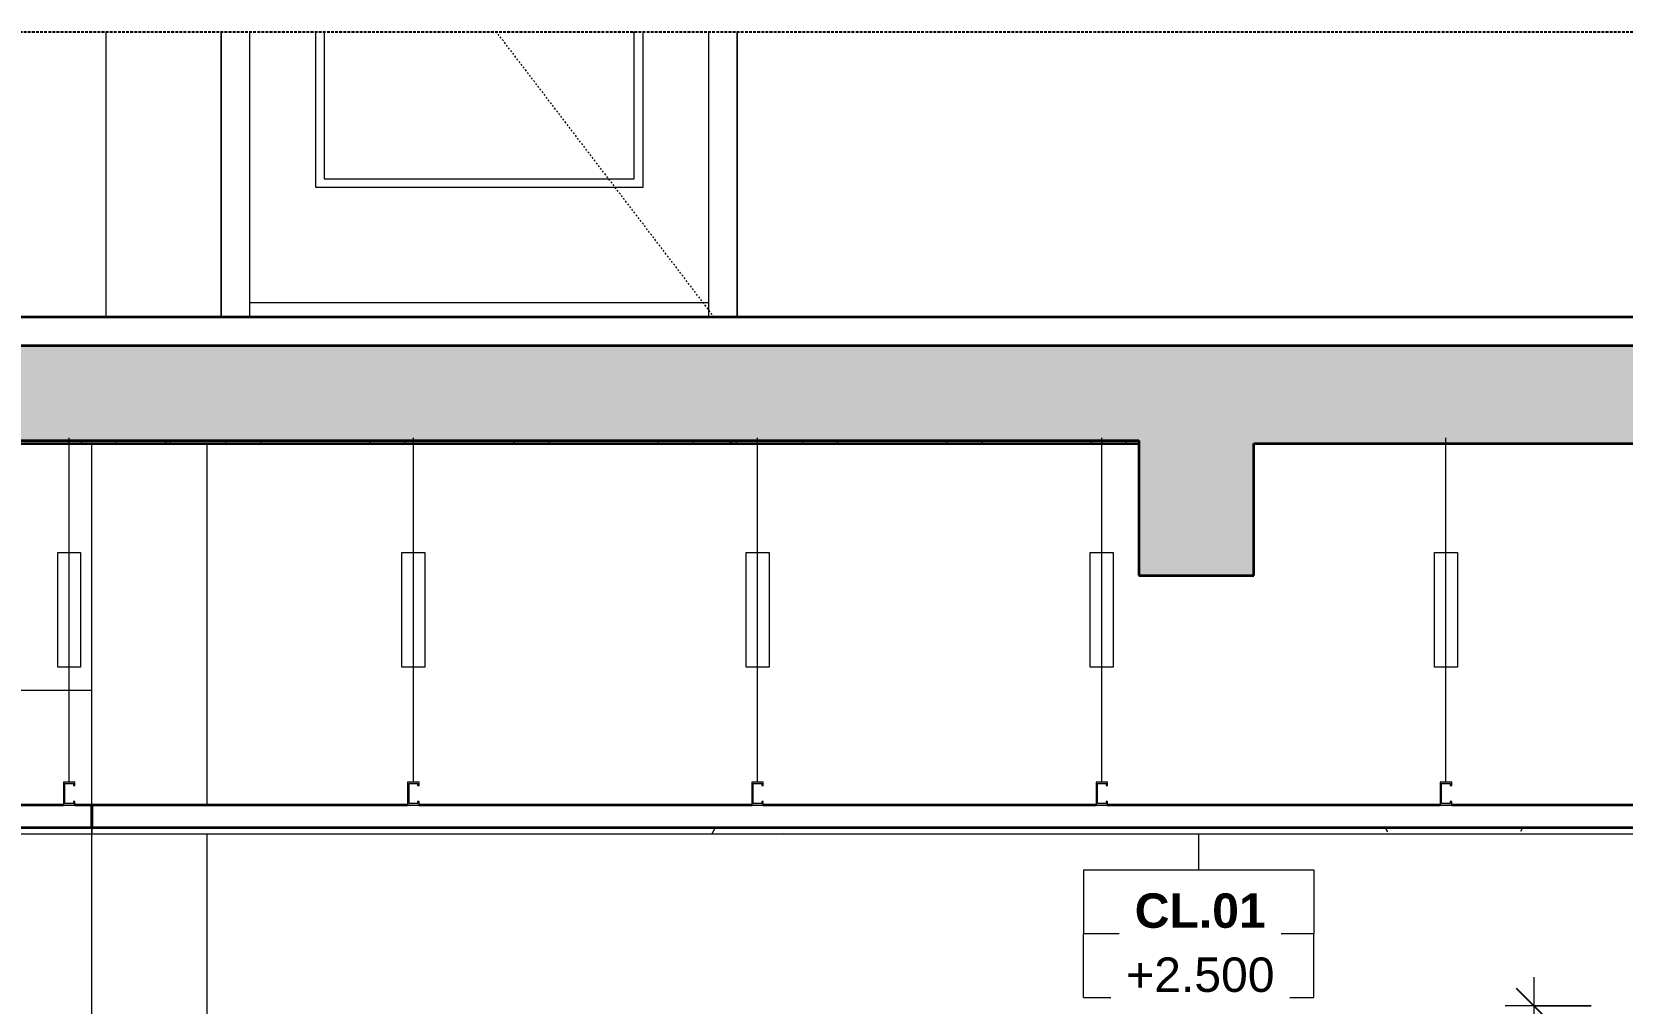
# Model space of a CAD drawing. Header units: millimetres. Extents: x 66631 to 260610, y 416 to 78637.
# Drawn here: x 137668 to 140441, y 4405 to 6097 of the extents above; entities that cross this region are included whole.
import ezdxf

# ---------------------------------------------------------------- set-up
doc = ezdxf.new("R2010")
doc.units = ezdxf.units.MM
for name, pattern in [('Centre', [31.75, 6.35, -4.7625, 15.875, -4.7625]), ('Dash', [6, 3, -3]), ('Hidden', [7.14375, 4.7625, -2.38125]), ('IMPORT-CENTER _2_', [40.64, 25.4, -5.08, 5.08, -5.08])]:
    doc.linetypes.add(name, pattern=pattern)
for name, color, linetype, lineweight in [('0-5', 130, 'Continuous', 5), ('A-ANNO-DIMS', 211, 'Continuous', 9), ('A-ANNO-DIMS-50', 211, 'Continuous', 9), ('A-CLNG-1', 250, 'Continuous', 35), ('A-CLNG-FNSH-1', 7, 'Continuous', 18), ('A-CLNG-IDEN', 151, 'Continuous', 9), ('A-CLNG-PATT-1', 7, 'Continuous', 18), ('A-DETL-GENF', 92, 'Continuous', 18), ('A-DETL-GENF-4', 92, 'Hidden', 25), ('A-DETL-GENF-5', 9, 'Continuous', 18), ('A-DETL-GENF-HDLN-1', 7, 'Dash', 18), ('A-DETL-MEDM', 33, 'Continuous', 35), ('A-DOOR', 31, 'Continuous', 18), ('A-DOOR-3', 7, 'Continuous', 18), ('A-FLOR-FNSH-1', 250, 'Continuous', 35), ('A-FLOR-LEVL-2', 51, 'Centre', 9), ('A-FLOR-PATT-1', 253, 'Continuous', 18), ('A-WALL-3', 7, 'Continuous', 18), ('G-IMPT', 8, 'Continuous', 18), ('G-IMPT-4', 8, 'IMPORT-CENTER _2_', 18), ('M-EQPM', 50, 'Continuous', 18), ('M-EQPM-3', 50, 'Continuous', 25), ('S-BEAM-2', 7, 'Continuous', 18), ('S-COLS-9', 7, 'Continuous', 18)]:
    doc.layers.add(name, color=color, linetype=linetype, lineweight=lineweight)
doc.styles.add('Arial_1', font='arial.ttf', dxfattribs={"height": 60})
doc.styles.add('Arial_B_3', font='arialbd.ttf', dxfattribs={"height": 60})
doc.styles.add('UTM Avo', font='', dxfattribs={"width": 0.9, "height": 125})
doc.styles.get('UTM Avo').set_extended_font_data('UTM Avo')
doc.dimstyles.new('1_Dim_chi_tiet_2_5', dxfattribs={"dimscale": 304.8, "dimtxt": 124.912619, "dimasz": 0.19685, "dimexe": 0.164042, "dimexo": 0.0625, "dimgap": 0.016404, "dimtad": 1, "dimdec": 0, "dimrnd": 5, "dimzin": 0, "dimdsep": 46, "dimtxsty": 'UTM Avo', "dimblk1": 'OBLIQUE', "dimblk2": 'OBLIQUE', "dimsah": 1, "dimcen": 0.09, "dimdle": 0.164042, "dimazin": 0, "dimtfac": 1, "dimtdec": 4, "dimtix": 1, "dimtmove": 0, "dimatfit": 3, "dimfxl": 0.328084, "dimfxlon": 1, "dimtvp": 1, "dimtolj": 1, "dimtzin": 0, "dimarcsym": 2})
pattern_1 = [(50, (73567.88, 15875), (364.368, -31.878), [38.1, -419.1]), (355, (73567.88, 15875), (-70.486, 382.113), [30.48, -335.28]), (100.451, (73598.24, 15872.34), (293.885, 350.233), [32.38, -356.18]), (46.184, (73567.88, 15976.6), (542.158, -84.086), [57.15, -628.65]), (96.636, (73613.05, 15969.6), (474.805, 494.855), [48.57, -534.27]), (351.184, (73567.9, 15976.6), (474.81, 494.85), [45.72, -502.92]), (21, (73618.68, 15951.2), (303.2285, -204.5305), [38.1, -419.1]), (326, (73618.68, 15951.2), (123.604, 368.376), [30.48, -335.28]), (71.451, (73643.95, 15934.16), (426.834, 163.843), [32.38, -356.18]), (37.5, (73567.88, 15875), (6.1766, 169.1102), [3.353, -327.863, 3.353, -337.007, -336.55]), (37.5, (73567.88, 15875), (6.1766, 169.1102), [-671.576, 3.353, -333.197]), (7.5, (73567.88, 15875), (133.639, 200.3615), [3.353, -190.703, 3.353, -320.243, -128.27]), (7.5, (73567.88, 15875), (133.639, 200.3615), [-517.652, 3.353, -124.917]), (327.5, (73454.59, 15875), (271.1818, -11.4584), [3.353, -123.647, 3.353, -392.887, -525.78]), (327.5, (73454.59, 15875), (271.1818, -11.4584), [-523.24, 3.353, -522.427]), (317.5, (73403.8, 15875), (296.2585, 50.853), [3.353, -161.747, 3.353, -259.791, -373.38]), (317.5, (73403.8, 15875), (296.2585, 50.853), [-428.244, 3.353, -370.027]), (45, (73567.88, 15875), (-125.7236, 125.7236), []), (45, (73567.88, 16065.5), (-125.7236, 125.7236), [])]
pattern_2 = [(0, (73567.88, 15875), (406.4, 101.6), [16.764, -288.036, 16.764, -288.036, -1625.6]), (0, (73567.88, 15875), (406.4, 101.6), [-609.6, 16.764, -592.836, 16.764, -288.036, -711.2]), (0, (73567.88, 15875), (406.4, 101.6), [-1524, 16.764, -186.436, 16.764, -491.236]), (120, (73720.28, 15925.8), (-291.1882, 301.1527), [16.764, -288.036, 16.764, -288.036, -1625.6]), (120, (73720.28, 15925.8), (-291.1882, 301.1527), [-609.6, 16.764, -592.836, 16.764, -288.036, -711.2]), (120, (73720.28, 15925.8), (-291.1882, 301.1527), [-1524, 16.764, -186.436, 16.764, -491.236]), (240, (73771.08, 16129), (-115.2118, -402.7527), [16.764, -288.036, 16.764, -288.036, -1625.6]), (240, (73771.08, 16129), (-115.2118, -402.7527), [-609.6, 16.764, -592.836, 16.764, -288.036, -711.2]), (240, (73771.08, 16129), (-115.2118, -402.7527), [-1524, 16.764, -186.436, 16.764, -491.236])]

# ---------------------------------------------------------------- blocks, each defined once
blk = doc.blocks.new('NCV_TKTC_KET CAU_rvt-6-TKCS_CĂN HỘ LOẠI 1B - MẶT CẮT 5')
at = {"layer": 'A-FLOR-PATT-1'}
h = blk.add_hatch(dxfattribs=at)
h.set_pattern_fill('FP_16', color=256, style=0, pattern_type=2)
h.set_pattern_definition(pattern_1)
h.paths.add_polyline_path([(73327.6, 5380), (74052.6, 5380), (74052.6, 5385), (69302.6, 5385), (69302.6, 5380), (73233.7, 5380)])
h = blk.add_hatch(dxfattribs=at)
h.set_pattern_fill('FP_16', color=256, style=0, pattern_type=2)
h.set_pattern_definition(pattern_1)
h.paths.add_polyline_path([(73327.6, 5380), (74052.6, 5380), (74052.6, 5385), (69302.6, 5385), (69302.6, 5380), (73233.7, 5380)])
at = {"layer": 'A-FLOR-FNSH-1'}
blk.add_line((69302.6, 5380), (74052.6, 5380), dxfattribs=at)
at = {"layer": 'S-BEAM-2'}
blk.add_line((71837.6, 4950), (72227.6, 4950), dxfattribs=at)
blk = doc.blocks.new('DOOR_CW_01 CANH MO-PANEL KINH - DIW_01-900x2200-CỬA GỖ VÂN LAMINATE-553393-TKCS_CĂN HỘ LOẠI 1B - MẶT CẮT 5')
at = {"layer": 'A-DETL-GENF-HDLN-1'}
blk.add_line((73312.6, 5600), (72932.6, 6097.5), dxfattribs=at)
at = {"layer": 'A-DOOR-3'}
for p, q in [((72452.6, 6097.5), (72452.6, 5600)), ((72502.6, 5600), (72502.6, 6097.5)), ((72617.6, 5826), (72617.6, 6097.5)), ((72632.6, 6097.5), (72632.6, 5841)), ((73172.6, 5841), (73172.6, 6097.5)), ((73187.6, 6097.5), (73187.6, 5826)), ((73302.6, 6097.5), (73302.6, 5600)), ((73352.6, 5600), (73352.6, 6097.5)), ((73187.6, 5826), (72617.6, 5826)), ((72632.6, 5841), (73172.6, 5841)), ((72502.6, 5626), (73302.6, 5626))]:
    blk.add_line(p, q, dxfattribs=at)
blk = doc.blocks.new('NCV_TKTC_TANG 2_rvt-5-TKCS_CĂN HỘ LOẠI 1B - MẶT CẮT 5')
at = {"layer": 'A-FLOR-FNSH-1'}
blk.add_line((75552.6, 5600), (69252.5, 5600), dxfattribs=at)
at = {"layer": 'A-WALL-3'}
for p, q in [((72252.6, 5600), (72252.6, 6097.5)), ((72452.6, 5700), (72452.6, 6097.5)), ((73352.6, 6097.5), (73352.6, 5700)), ((72452.6, 5600), (72452.6, 5700)), ((73352.6, 5700), (73352.6, 5600))]:
    blk.add_line(p, q, dxfattribs=at)
at = {"layer": 'A-DOOR'}
blk.add_blockref('DOOR_CW_01 CANH MO-PANEL KINH - DIW_01-900x2200-CỬA GỖ VÂN LAMINATE-553393-TKCS_CĂN HỘ LOẠI 1B - MẶT CẮT 5', (0, 0), dxfattribs=at)
blk = doc.blocks.new('NCV_TKTC_TANG 1_rvt-5-TKCS_CĂN HỘ LOẠI 1B - MẶT CẮT 5')
at = {"layer": 'A-CLNG-PATT-1'}
h = blk.add_hatch(dxfattribs=at)
h.set_pattern_fill('FP_19', color=256, style=0, pattern_type=2)
h.set_pattern_definition(pattern_2)
h.paths.add_polyline_path([(72077.6, 4700), (72227.6, 4700), (72227.6, 4710), (71827.6, 4710), (71827.6, 4700), (71952.8, 4700)])
h = blk.add_hatch(dxfattribs=at)
h.set_pattern_fill('FP_19', color=256, style=0, pattern_type=2)
h.set_pattern_definition(pattern_2)
h.paths.add_polyline_path([(74514.5, 4700), (75027.6, 4700), (75027.6, 4710), (72227.6, 4710), (72227.6, 4700), (73848, 4700)])
at = {"layer": 'A-CLNG-1'}
for p, q in [((72177.9, 4750), (71827.6, 4750)), ((72227.6, 4750), (72197.9, 4750)), ((72227.6, 4710), (72227.6, 4750)), ((72777.9, 4750), (72227.6, 4750)), ((72227.6, 4750), (72227.6, 4710)), ((73377.9, 4750), (72797.9, 4750)), ((73977.9, 4750), (73397.9, 4750)), ((74577.9, 4750), (73997.9, 4750)), ((75027.6, 4750), (74597.9, 4750)), ((72227.6, 4710), (71827.6, 4710)), ((75027.6, 4710), (72227.6, 4710))]:
    blk.add_line(p, q, dxfattribs=at)
at = {"layer": 'A-CLNG-FNSH-1'}
for p, q in [((71827.6, 4700), (72227.6, 4700)), ((72227.6, 4700), (72227.6, 4710)), ((72227.6, 4710), (72227.6, 4700)), ((72227.6, 4700), (75027.6, 4700))]:
    blk.add_line(p, q, dxfattribs=at)
at = {"layer": 'A-WALL-3'}
for p, q in [((72227.6, 4750), (72227.6, 5380)), ((72227.6, 2200), (72227.6, 4700))]:
    blk.add_line(p, q, dxfattribs=at)
at = {"layer": 'S-COLS-9'}
for p, q in [((72227.6, 4750), (72227.6, 5380)), ((72427.6, 5380), (72427.6, 4750)), ((72227.6, 2200), (72227.6, 4700)), ((72427.6, 4700), (72427.6, 2200))]:
    blk.add_line(p, q, dxfattribs=at)
blk = doc.blocks.new('TKTC_XREF_251221_MB TANG 2-7 - TKTC_XREF_260130_MB TANG 2-5_dwg_$cc-4746795-TKCS_CĂN HỘ LOẠI 1B - MẶT CẮT 5')
at = {"layer": 'G-IMPT-4'}
for p, q in [((73903.4, 5600), (74056.4, 5600)), ((73979.9, 5600), (73980, 5600))]:
    blk.add_line(p, q, dxfattribs=at)
at = {"layer": 'M-EQPM'}
for p, q in [((73979.9, 5600), (73923.1, 5600)), ((73923.1, 5600), (74036.8, 5600)), ((74036.8, 5600), (73979.9, 5600)), ((73980, 5600), (73980, 5600))]:
    blk.add_line(p, q, dxfattribs=at)
blk = doc.blocks.new('TKTC_XREF_251221_MB TANG 2-7 - TKTC_XREF_260130_MB TANG 2-5_dwg_CUM U_DN100-4746799-TKCS_CĂN HỘ LOẠI 1B - MẶT CẮT 5')
at = {"layer": 'G-IMPT'}
for p, q in [((73910.3, 5600), (73913.2, 5600)), ((73911.7, 5600), (73920.3, 5600)), ((74049.6, 5600), (73912, 5600)), ((73912, 5600), (73912, 5600)), ((73913.2, 5600), (73918.9, 5600)), ((73913.2, 5600), (73913.2, 5600)), ((73913.5, 5600), (73914.4, 5600)), ((73914.4, 5600), (73917.6, 5600)), ((73914.4, 5600), (73917.6, 5600)), ((73914.4, 5600), (73917.6, 5600)), ((73917.6, 5600), (73918.6, 5600)), ((73918.9, 5600), (73921.8, 5600)), ((73918.9, 5600), (73918.9, 5600)), ((74041.7, 5600), (73920, 5600)), ((74037.7, 5600), (73923.9, 5600)), ((74040, 5600), (74042.8, 5600)), ((74041.4, 5600), (74050, 5600)), ((74042.8, 5600), (74048.6, 5600)), ((74042.8, 5600), (74042.8, 5600)), ((74043.2, 5600), (74044.1, 5600)), ((74044.1, 5600), (74047.3, 5600)), ((74044.1, 5600), (74047.3, 5600)), ((74044.1, 5600), (74047.3, 5600)), ((74047.3, 5600), (74048.3, 5600)), ((74048.6, 5600), (74051.4, 5600)), ((74048.6, 5600), (74048.6, 5600)), ((74049.7, 5600), (74049.6, 5600))]:
    blk.add_line(p, q, dxfattribs=at)
at = {"layer": 'G-IMPT', "flags": 128}
for points in [[(73910.3, 5600), (73908.4, 5600), (73908.4, 5600), (73923.7, 5600), (73923.7, 5600), (73921.8, 5600)], [(73921.8, 5600), (73921.8, 5600), (73910.3, 5600), (73910.3, 5600)], [(73913.5, 5600), (73913.5, 5600), (73918.6, 5600), (73918.6, 5600)], [(73920, 5600), (73920, 5600), (73923.9, 5600)], [(74041.7, 5600), (74041.7, 5600), (74037.7, 5600)], [(74040, 5600), (74038, 5600), (74038, 5600), (74053.4, 5600), (74053.4, 5600), (74051.4, 5600)], [(74051.4, 5600), (74051.4, 5600), (74040, 5600), (74040, 5600)], [(74043.2, 5600), (74043.2, 5600), (74048.3, 5600), (74048.3, 5600)]]:
    blk.add_lwpolyline(points, dxfattribs=at)
blk = doc.blocks.new('TKTC_XREF_251221_MB TANG 2-7 - TKTC_XREF_260130_MB TANG 2-5_dwg_$cc-4746800-TKCS_CĂN HỘ LOẠI 1B - MẶT CẮT 5')
at = {"layer": 'G-IMPT-4'}
for p, q in [((73743.1, 5600), (73864.2, 5600)), ((73803.2, 5600), (73804.1, 5600))]:
    blk.add_line(p, q, dxfattribs=at)
at = {"layer": 'M-EQPM'}
for p, q in [((73803.7, 5600), (73758.7, 5600)), ((73758.7, 5600), (73848.7, 5600)), ((73848.7, 5600), (73803.7, 5600)), ((73804, 5600), (73804, 5600))]:
    blk.add_line(p, q, dxfattribs=at)
blk = doc.blocks.new('TKTC_XREF_251221_MB TANG 2-7 - TKTC_XREF_260130_MB TANG 2-5_dwg_CUM U_DN100-4746796-TKCS_CĂN HỘ LOẠI 1B - MẶT CẮT 5')
at = {"layer": 'G-IMPT'}
for p, q in [((73750.5, 5600), (73748.2, 5600)), ((73749.2, 5600), (73858.1, 5600)), ((73749.6, 5600), (73749.2, 5600)), ((73756.2, 5600), (73749.4, 5600)), ((73755.1, 5600), (73750.5, 5600)), ((73750.5, 5600), (73750.5, 5600)), ((73751.6, 5600), (73750.8, 5600)), ((73754.1, 5600), (73751.5, 5600)), ((73754.1, 5600), (73751.5, 5600)), ((73754.1, 5600), (73751.6, 5600)), ((73754.8, 5600), (73754.1, 5600)), ((73755, 5600), (73755.1, 5600)), ((73757.3, 5600), (73755.1, 5600)), ((73755.5, 5600), (73851.8, 5600)), ((73758.7, 5600), (73848.7, 5600)), ((73853.1, 5600), (73850.9, 5600)), ((73858.8, 5600), (73852, 5600)), ((73857.7, 5600), (73853.1, 5600)), ((73853.1, 5600), (73853.1, 5600)), ((73854.2, 5600), (73853.4, 5600)), ((73856.7, 5600), (73854.2, 5600)), ((73856.7, 5600), (73854.2, 5600)), ((73856.7, 5600), (73854.2, 5600)), ((73857.5, 5600), (73856.7, 5600)), ((73860, 5600), (73857.7, 5600)), ((73857.7, 5600), (73857.7, 5600)), ((73858.5, 5600), (73858.1, 5600))]:
    blk.add_line(p, q, dxfattribs=at)
at = {"layer": 'G-IMPT', "flags": 128}
for points in [[(73757.3, 5600), (73758.8, 5600), (73758.8, 5600), (73746.7, 5600), (73746.7, 5600), (73748.2, 5600)], [(73748.2, 5600), (73748.2, 5600), (73757.3, 5600), (73757.3, 5600)], [(73754.8, 5600), (73754.8, 5600), (73750.8, 5600), (73750.8, 5600)], [(73755.9, 5600), (73755.5, 5600), (73758.7, 5600)], [(73852.2, 5600), (73851.8, 5600), (73848.7, 5600)], [(73859.9, 5600), (73861.4, 5600), (73861.4, 5600), (73849.3, 5600), (73849.3, 5600), (73850.8, 5600)], [(73850.9, 5600), (73850.8, 5600), (73859.9, 5600), (73860, 5600)], [(73857.4, 5600), (73857.5, 5600), (73853.4, 5600), (73853.4, 5600)]]:
    blk.add_lwpolyline(points, dxfattribs=at)
blk = doc.blocks.new('TKTC_XREF_251221_MB TANG 2-7 - TKTC_XREF_260130_MB TANG 2-5_dwg_$cc-4746798-TKCS_CĂN HỘ LOẠI 1B - MẶT CẮT 5')
at = {"layer": 'G-IMPT-4'}
for p, q in [((73667.9, 5600), (73514.9, 5600)), ((73591.3, 5600), (73591.4, 5600))]:
    blk.add_line(p, q, dxfattribs=at)
at = {"layer": 'M-EQPM'}
for p, q in [((73648.2, 5600), (73534.5, 5600)), ((73534.5, 5600), (73591.4, 5600)), ((73591.4, 5600), (73591.4, 5600)), ((73591.4, 5600), (73648.2, 5600))]:
    blk.add_line(p, q, dxfattribs=at)
blk = doc.blocks.new('TKTC_XREF_251221_MB TANG 2-7 - TKTC_XREF_260130_MB TANG 2-5_dwg_$cc-4746797-TKCS_CĂN HỘ LOẠI 1B - MẶT CẮT 5')
at = {"layer": 'G-IMPT-4'}
for p, q in [((73400.6, 5600), (73521.7, 5600)), ((73460.7, 5600), (73461.6, 5600))]:
    blk.add_line(p, q, dxfattribs=at)
at = {"layer": 'M-EQPM'}
for p, q in [((73461.2, 5600), (73416.2, 5600)), ((73416.2, 5600), (73506.2, 5600)), ((73506.2, 5600), (73461.2, 5600)), ((73461.5, 5600), (73461.5, 5600))]:
    blk.add_line(p, q, dxfattribs=at)
blk = doc.blocks.new('TKTC_XREF_251221_MB TANG 2-7 - TKTC_XREF_260130_MB TANG 2-5_dwg_THU NUOC - THU NUOC-444531-TKCS_MB TẦNG 1-4746804-TKCS_CĂN HỘ LOẠI 1B - MẶT CẮT 5')
at = {"layer": 'G-IMPT'}
for p, q in [((74328.4, 5600), (74178.4, 5600)), ((74178.4, 5600), (74328.4, 5600)), ((74303.4, 5600), (74203.4, 5600)), ((74203.4, 5600), (74303.4, 5600)), ((74298.4, 5600), (74208.4, 5600)), ((74208.4, 5600), (74298.4, 5600)), ((74208.4, 5600), (74298.4, 5600)), ((74298.4, 5600), (74208.4, 5600)), ((74221.4, 5600), (74221.4, 5600)), ((74221.4, 5600), (74221.4, 5600)), ((74221.4, 5600), (74221.4, 5600)), ((74221.4, 5600), (74245.4, 5600)), ((74245.4, 5600), (74221.4, 5600)), ((74285.6, 5600), (74221.4, 5600)), ((74221.4, 5600), (74285.6, 5600)), ((74285.6, 5600), (74221.4, 5600)), ((74221.4, 5600), (74285.6, 5600)), ((74233.7, 5600), (74233.7, 5600)), ((74233.7, 5600), (74233.7, 5600)), ((74273.2, 5600), (74233.7, 5600)), ((74233.7, 5600), (74273.2, 5600)), ((74273.2, 5600), (74233.7, 5600)), ((74233.7, 5600), (74273.2, 5600)), ((74243.6, 5600), (74243.6, 5600)), ((74243.6, 5600), (74243.6, 5600)), ((74263.3, 5600), (74243.6, 5600)), ((74243.6, 5600), (74263.3, 5600)), ((74263.3, 5600), (74243.6, 5600)), ((74243.6, 5600), (74263.3, 5600)), ((74285.6, 5600), (74261.4, 5600)), ((74261.4, 5600), (74285.6, 5600)), ((74263.3, 5600), (74263.3, 5600)), ((74263.3, 5600), (74263.3, 5600)), ((74273.2, 5600), (74273.2, 5600)), ((74273.2, 5600), (74273.2, 5600)), ((74285.6, 5600), (74285.6, 5600)), ((74285.6, 5600), (74285.6, 5600)), ((74285.6, 5600), (74285.6, 5600))]:
    blk.add_line(p, q, dxfattribs=at)
blk = doc.blocks.new('TKTC_XREF_251221_MB TANG 2-7 - TKTC_XREF_260130_MB TANG 2-5_dwg_$cc-4746805-TKCS_CĂN HỘ LOẠI 1B - MẶT CẮT 5')
at = {"layer": 'G-IMPT-4'}
for p, q in [((74123.6, 5600), (74276.6, 5600)), ((74200.1, 5600), (74200.1, 5600))]:
    blk.add_line(p, q, dxfattribs=at)
at = {"layer": 'M-EQPM'}
for p, q in [((74200.1, 5600), (74143.2, 5600)), ((74143.2, 5600), (74257, 5600)), ((74254.2, 5600), (74146, 5600)), ((74146, 5600), (74200.1, 5600)), ((74200.1, 5600), (74254.2, 5600)), ((74257, 5600), (74200.1, 5600))]:
    blk.add_line(p, q, dxfattribs=at)
blk = doc.blocks.new('TKTC_XREF_251221_MB TANG 2-7 - TKTC_XREF_260130_MB TANG 2-5_dwg_CUM U_DN100-V80-TKCS_CĂN HỘ LOẠI 1B - MẶT CẮT 5')
at = {"layer": 'G-IMPT'}
for p, q in [((74130.4, 5600), (74128.5, 5600)), ((74128.5, 5600), (74143.8, 5600)), ((74130.4, 5600), (74133.3, 5600)), ((74141.9, 5600), (74130.4, 5600)), ((74131.9, 5600), (74140.5, 5600)), ((74269.8, 5600), (74132.2, 5600)), ((74133.3, 5600), (74139, 5600)), ((74133.6, 5600), (74134.6, 5600)), ((74133.6, 5600), (74138.7, 5600)), ((74134.6, 5600), (74137.8, 5600)), ((74134.6, 5600), (74137.8, 5600)), ((74134.6, 5600), (74137.8, 5600)), ((74137.8, 5600), (74138.7, 5600)), ((74139, 5600), (74141.9, 5600)), ((74261.8, 5600), (74140.1, 5600)), ((74140.1, 5600), (74144.1, 5600)), ((74143.8, 5600), (74141.9, 5600)), ((74257.9, 5600), (74144.1, 5600)), ((74261.8, 5600), (74257.9, 5600)), ((74260.1, 5600), (74258.2, 5600)), ((74258.2, 5600), (74273.5, 5600)), ((74260.1, 5600), (74263, 5600)), ((74271.6, 5600), (74260.1, 5600)), ((74261.5, 5600), (74270.1, 5600)), ((74263, 5600), (74268.7, 5600)), ((74263.3, 5600), (74264.2, 5600)), ((74263.3, 5600), (74268.4, 5600)), ((74264.2, 5600), (74267.4, 5600)), ((74264.2, 5600), (74267.4, 5600)), ((74264.2, 5600), (74267.4, 5600)), ((74267.4, 5600), (74268.4, 5600)), ((74268.7, 5600), (74271.6, 5600)), ((74273.5, 5600), (74271.6, 5600))]:
    blk.add_line(p, q, dxfattribs=at)
blk = doc.blocks.new('TKTC_XREF_251221_MB TANG 2-7 - TKTC_XREF_260130_MB TANG 2-5_dwg_$cc-4746806-TKCS_CĂN HỘ LOẠI 1B - MẶT CẮT 5')
at = {"layer": 'G-IMPT-4'}
for p, q in [((74305.5, 5600), (74426.6, 5600)), ((74365.7, 5600), (74366.3, 5600))]:
    blk.add_line(p, q, dxfattribs=at)
at = {"layer": 'M-EQPM'}
for p, q in [((74366, 5600), (74321, 5600)), ((74321, 5600), (74411, 5600)), ((74411, 5600), (74366, 5600)), ((74366.3, 5600), (74366.3, 5600))]:
    blk.add_line(p, q, dxfattribs=at)
blk = doc.blocks.new('TKTC_XREF_251221_MB TANG 2-7 - TKTC_XREF_260130_MB TANG 2-5_dwg_CUM U_DN100-V81-TKCS_CĂN HỘ LOẠI 1B - MẶT CẮT 5')
at = {"layer": 'G-IMPT'}
for p, q in [((74310.6, 5600), (74308.3, 5600)), ((74316.3, 5600), (74309.5, 5600)), ((74309.7, 5600), (74309.8, 5600)), ((74309.8, 5600), (74418.7, 5600)), ((74315.1, 5600), (74310.6, 5600)), ((74310.6, 5600), (74310.6, 5600)), ((74311.6, 5600), (74310.8, 5600)), ((74314.1, 5600), (74311.6, 5600)), ((74314.1, 5600), (74311.6, 5600)), ((74314.1, 5600), (74311.6, 5600)), ((74314.9, 5600), (74314.1, 5600)), ((74317.4, 5600), (74315.1, 5600)), ((74315.2, 5600), (74315.1, 5600)), ((74316.1, 5600), (74412.4, 5600)), ((74319.3, 5600), (74409.3, 5600)), ((74413.2, 5600), (74411, 5600)), ((74418.9, 5600), (74412.1, 5600)), ((74417.8, 5600), (74413.2, 5600)), ((74413.2, 5600), (74413.2, 5600)), ((74414.2, 5600), (74413.5, 5600)), ((74416.8, 5600), (74414.2, 5600)), ((74416.8, 5600), (74414.2, 5600)), ((74416.8, 5600), (74414.2, 5600)), ((74417.5, 5600), (74416.8, 5600)), ((74420.1, 5600), (74417.8, 5600)), ((74417.8, 5600), (74417.8, 5600)), ((74418.7, 5600), (74418.7, 5600))]:
    blk.add_line(p, q, dxfattribs=at)
at = {"layer": 'G-IMPT', "flags": 128}
for points in [[(74317.4, 5600), (74318.9, 5600), (74318.9, 5600), (74306.8, 5600), (74306.8, 5600), (74308.3, 5600)], [(74308.3, 5600), (74308.3, 5600), (74317.4, 5600), (74317.4, 5600)], [(74314.9, 5600), (74314.9, 5600), (74310.8, 5600), (74310.9, 5600)], [(74316, 5600), (74316.1, 5600), (74319.3, 5600)], [(74412.4, 5600), (74412.4, 5600), (74409.3, 5600)], [(74420.1, 5600), (74421.6, 5600), (74421.6, 5600), (74409.5, 5600), (74409.4, 5600), (74411, 5600)], [(74411, 5600), (74411, 5600), (74420.1, 5600), (74420.1, 5600)], [(74417.5, 5600), (74417.5, 5600), (74413.5, 5600), (74413.5, 5600)]]:
    blk.add_lwpolyline(points, dxfattribs=at)
blk = doc.blocks.new('TKTC_XREF_251221_MB TANG 2-7 - TKTC_XREF_251221_MB TANG 2-7-2039446-TKCS_CĂN HỘ LOẠI 1B - MẶT CẮT 5')
at = {"layer": 'M-EQPM'}
for p, q in [((74154, 5600), (73403.9, 5600)), ((73403.9, 5600), (73404.2, 5600)), ((73404.2, 5600), (74154.3, 5600)), ((74128.3, 5600), (74128.7, 5600)), ((74428.8, 5600), (74128.3, 5600)), ((74428.6, 5600), (74128.6, 5600)), ((74128.6, 5600), (74428.6, 5600)), ((74128.7, 5600), (74429.1, 5600)), ((74154.3, 5600), (74154, 5600)), ((74429.1, 5600), (74428.8, 5600)), ((75353.6, 5600), (74628.4, 5600)), ((74628.4, 5600), (74628.7, 5600)), ((74628.7, 5600), (75353.9, 5600))]:
    blk.add_line(p, q, dxfattribs=at)
at = {"layer": 'M-EQPM-3'}
for p, q in [((68772.6, 5600), (74627.6, 5600)), ((74627.6, 5600), (77102.6, 5600))]:
    blk.add_line(p, q, dxfattribs=at)
for name, p in [('TKTC_XREF_251221_MB TANG 2-7 - TKTC_XREF_260130_MB TANG 2-5_dwg_$cc-4746797-TKCS_CĂN HỘ LOẠI 1B - MẶT CẮT 5', (0, 0)), ('TKTC_XREF_251221_MB TANG 2-7 - TKTC_XREF_260130_MB TANG 2-5_dwg_CUM U_DN100-4746796-TKCS_CĂN HỘ LOẠI 1B - MẶT CẮT 5', (-342.5, 0)), ('TKTC_XREF_251221_MB TANG 2-7 - TKTC_XREF_260130_MB TANG 2-5_dwg_$cc-4746798-TKCS_CĂN HỘ LOẠI 1B - MẶT CẮT 5', (0, 0)), ('TKTC_XREF_251221_MB TANG 2-7 - TKTC_XREF_260130_MB TANG 2-5_dwg_CUM U_DN100-4746799-TKCS_CĂN HỘ LOẠI 1B - MẶT CẮT 5', (-389.4, 0)), ('TKTC_XREF_251221_MB TANG 2-7 - TKTC_XREF_260130_MB TANG 2-5_dwg_$cc-4746800-TKCS_CĂN HỘ LOẠI 1B - MẶT CẮT 5', (0, 0)), ('TKTC_XREF_251221_MB TANG 2-7 - TKTC_XREF_260130_MB TANG 2-5_dwg_CUM U_DN100-4746796-TKCS_CĂN HỘ LOẠI 1B - MẶT CẮT 5', (0, 0)), ('TKTC_XREF_251221_MB TANG 2-7 - TKTC_XREF_260130_MB TANG 2-5_dwg_$cc-4746795-TKCS_CĂN HỘ LOẠI 1B - MẶT CẮT 5', (0, 0)), ('TKTC_XREF_251221_MB TANG 2-7 - TKTC_XREF_260130_MB TANG 2-5_dwg_CUM U_DN100-4746799-TKCS_CĂN HỘ LOẠI 1B - MẶT CẮT 5', (0, 0)), ('TKTC_XREF_251221_MB TANG 2-7 - TKTC_XREF_260130_MB TANG 2-5_dwg_$cc-4746805-TKCS_CĂN HỘ LOẠI 1B - MẶT CẮT 5', (0, 0)), ('TKTC_XREF_251221_MB TANG 2-7 - TKTC_XREF_260130_MB TANG 2-5_dwg_CUM U_DN100-V80-TKCS_CĂN HỘ LOẠI 1B - MẶT CẮT 5', (0, 0)), ('TKTC_XREF_251221_MB TANG 2-7 - TKTC_XREF_260130_MB TANG 2-5_dwg_THU NUOC - THU NUOC-444531-TKCS_MB TẦNG 1-4746804-TKCS_CĂN HỘ LOẠI 1B - MẶT CẮT 5', (0, 0)), ('TKTC_XREF_251221_MB TANG 2-7 - TKTC_XREF_260130_MB TANG 2-5_dwg_$cc-4746806-TKCS_CĂN HỘ LOẠI 1B - MẶT CẮT 5', (0, 0)), ('TKTC_XREF_251221_MB TANG 2-7 - TKTC_XREF_260130_MB TANG 2-5_dwg_CUM U_DN100-V81-TKCS_CĂN HỘ LOẠI 1B - MẶT CẮT 5', (0, 0)), ('TKTC_XREF_251221_MB TANG 2-7 - TKTC_XREF_260130_MB TANG 2-5_dwg_$cc-4746797-TKCS_CĂN HỘ LOẠI 1B - MẶT CẮT 5', (1224.4, 0)), ('TKTC_XREF_251221_MB TANG 2-7 - TKTC_XREF_260130_MB TANG 2-5_dwg_CUM U_DN100-4746796-TKCS_CĂN HỘ LOẠI 1B - MẶT CẮT 5', (881.9, 0)), ('TKTC_XREF_251221_MB TANG 2-7 - TKTC_XREF_260130_MB TANG 2-5_dwg_$cc-4746798-TKCS_CĂN HỘ LOẠI 1B - MẶT CẮT 5', (1232.1, 0)), ('TKTC_XREF_251221_MB TANG 2-7 - TKTC_XREF_260130_MB TANG 2-5_dwg_CUM U_DN100-4746799-TKCS_CĂN HỘ LOẠI 1B - MẶT CẮT 5', (842.7, 0))]:
    blk.add_blockref(name, p)
blk = doc.blocks.new('BORDER VIEW - BORDER VIEW-2576918-TKCS_CĂN HỘ LOẠI 1B - MẶT CẮT 5')
at = {"layer": 'A-DETL-GENF-4'}
blk.add_line((68922.6, 6097.5), (77577.6, 6097.5), dxfattribs=at)
blk = doc.blocks.new('Repeating Detail - THANH TREO TRẦN 600-354052-TKCS_CĂN HỘ LOẠI 1B - MẶT CẮT 5')
at = {"layer": 'A-DETL-GENF'}
for points in [[(72195.352056, 4750), (72197.852056, 4750), (72197.852056, 4756), (72195.352056, 4756), (72195.352056, 4752.5), (72180.352056, 4752.5), (72180.352056, 4787.5), (72195.352056, 4787.5), (72195.352056, 4784), (72197.852056, 4784), (72197.852056, 4790), (72177.852056, 4790), (72177.852056, 4750), (72180.352056, 4750)], [(72795.352056, 4750), (72797.852056, 4750), (72797.852056, 4756), (72795.352056, 4756), (72795.352056, 4752.5), (72780.352056, 4752.5), (72780.352056, 4787.5), (72795.352056, 4787.5), (72795.352056, 4784), (72797.852056, 4784), (72797.852056, 4790), (72777.852056, 4790), (72777.852056, 4750), (72780.352056, 4750)], [(73395.352056, 4750), (73397.852056, 4750), (73397.852056, 4756), (73395.352056, 4756), (73395.352056, 4752.5), (73380.352056, 4752.5), (73380.352056, 4787.5), (73395.352056, 4787.5), (73395.352056, 4784), (73397.852056, 4784), (73397.852056, 4790), (73377.852056, 4790), (73377.852056, 4750), (73380.352056, 4750)], [(73995.352056, 4750), (73997.852056, 4750), (73997.852056, 4756), (73995.352056, 4756), (73995.352056, 4752.5), (73980.352056, 4752.5), (73980.352056, 4787.5), (73995.352056, 4787.5), (73995.352056, 4784), (73997.852056, 4784), (73997.852056, 4790), (73977.852056, 4790), (73977.852056, 4750), (73980.352056, 4750)], [(74595.352056, 4750), (74597.852056, 4750), (74597.852056, 4756), (74595.352056, 4756), (74595.352056, 4752.5), (74580.352056, 4752.5), (74580.352056, 4787.5), (74595.352056, 4787.5), (74595.352056, 4784), (74597.852056, 4784), (74597.852056, 4790), (74577.852056, 4790), (74577.852056, 4750), (74580.352056, 4750)]]:
    blk.add_hatch(color=256, dxfattribs=at).paths.add_polyline_path(points)
for p, q in [((72187.852056, 4790), (72187.852056, 5390)), ((72787.852056, 4790), (72787.852056, 5390)), ((73387.852056, 4790), (73387.852056, 5390)), ((73987.852056, 4790), (73987.852056, 5390)), ((74587.852056, 4790), (74587.852056, 5390)), ((72167.852056, 5190), (72207.852056, 5190)), ((72167.852056, 4990), (72167.852056, 5190)), ((72207.852056, 5190), (72207.852056, 4990)), ((72767.852056, 5190), (72807.852056, 5190)), ((72767.852056, 4990), (72767.852056, 5190)), ((72807.852056, 5190), (72807.852056, 4990)), ((73367.852056, 5190), (73407.852056, 5190)), ((73367.852056, 4990), (73367.852056, 5190)), ((73407.852056, 5190), (73407.852056, 4990)), ((73967.852056, 5190), (74007.852056, 5190)), ((73967.852056, 4990), (73967.852056, 5190)), ((74007.852056, 5190), (74007.852056, 4990)), ((74567.852056, 5190), (74607.852056, 5190)), ((74567.852056, 4990), (74567.852056, 5190)), ((74607.852056, 5190), (74607.852056, 4990)), ((72207.852056, 4990), (72167.852056, 4990)), ((72807.852056, 4990), (72767.852056, 4990)), ((73407.852056, 4990), (73367.852056, 4990)), ((74007.852056, 4990), (73967.852056, 4990)), ((74607.852056, 4990), (74567.852056, 4990)), ((72197.852056, 4790), (72177.852056, 4790)), ((72177.852056, 4790), (72177.852056, 4750)), ((72197.852056, 4790), (72177.852056, 4790)), ((72177.852056, 4790), (72177.852056, 4750)), ((72180.352056, 4787.5), (72195.352056, 4787.5)), ((72180.352056, 4752.5), (72180.352056, 4787.5)), ((72180.352056, 4752.5), (72180.352056, 4787.5)), ((72180.352056, 4787.5), (72195.352056, 4787.5)), ((72195.352056, 4787.5), (72195.352056, 4784)), ((72195.352056, 4787.5), (72195.352056, 4784)), ((72195.352056, 4784), (72197.852056, 4784)), ((72195.352056, 4784), (72197.852056, 4784)), ((72197.852056, 4784), (72197.852056, 4790)), ((72197.852056, 4784), (72197.852056, 4790)), ((72797.852056, 4790), (72777.852056, 4790)), ((72777.852056, 4790), (72777.852056, 4750)), ((72797.852056, 4790), (72777.852056, 4790)), ((72777.852056, 4790), (72777.852056, 4750)), ((72780.352056, 4787.5), (72795.352056, 4787.5)), ((72780.352056, 4752.5), (72780.352056, 4787.5)), ((72780.352056, 4752.5), (72780.352056, 4787.5)), ((72780.352056, 4787.5), (72795.352056, 4787.5)), ((72795.352056, 4787.5), (72795.352056, 4784)), ((72795.352056, 4787.5), (72795.352056, 4784)), ((72795.352056, 4784), (72797.852056, 4784)), ((72795.352056, 4784), (72797.852056, 4784)), ((72797.852056, 4784), (72797.852056, 4790)), ((72797.852056, 4784), (72797.852056, 4790)), ((73397.852056, 4790), (73377.852056, 4790)), ((73377.852056, 4790), (73377.852056, 4750)), ((73397.852056, 4790), (73377.852056, 4790)), ((73377.852056, 4790), (73377.852056, 4750)), ((73380.352056, 4787.5), (73395.352056, 4787.5)), ((73380.352056, 4752.5), (73380.352056, 4787.5)), ((73380.352056, 4752.5), (73380.352056, 4787.5)), ((73380.352056, 4787.5), (73395.352056, 4787.5)), ((73395.352056, 4787.5), (73395.352056, 4784)), ((73395.352056, 4787.5), (73395.352056, 4784)), ((73395.352056, 4784), (73397.852056, 4784)), ((73395.352056, 4784), (73397.852056, 4784)), ((73397.852056, 4784), (73397.852056, 4790)), ((73397.852056, 4784), (73397.852056, 4790)), ((73997.852056, 4790), (73977.852056, 4790)), ((73977.852056, 4790), (73977.852056, 4750)), ((73997.852056, 4790), (73977.852056, 4790)), ((73977.852056, 4790), (73977.852056, 4750)), ((73980.352056, 4787.5), (73995.352056, 4787.5)), ((73980.352056, 4752.5), (73980.352056, 4787.5)), ((73980.352056, 4752.5), (73980.352056, 4787.5)), ((73980.352056, 4787.5), (73995.352056, 4787.5)), ((73995.352056, 4787.5), (73995.352056, 4784)), ((73995.352056, 4787.5), (73995.352056, 4784)), ((73995.352056, 4784), (73997.852056, 4784)), ((73995.352056, 4784), (73997.852056, 4784)), ((73997.852056, 4784), (73997.852056, 4790)), ((73997.852056, 4784), (73997.852056, 4790)), ((74597.852056, 4790), (74577.852056, 4790)), ((74577.852056, 4790), (74577.852056, 4750)), ((74597.852056, 4790), (74577.852056, 4790)), ((74577.852056, 4790), (74577.852056, 4750)), ((74580.352056, 4787.5), (74595.352056, 4787.5)), ((74580.352056, 4752.5), (74580.352056, 4787.5)), ((74580.352056, 4752.5), (74580.352056, 4787.5)), ((74580.352056, 4787.5), (74595.352056, 4787.5)), ((74595.352056, 4787.5), (74595.352056, 4784)), ((74595.352056, 4787.5), (74595.352056, 4784)), ((74595.352056, 4784), (74597.852056, 4784)), ((74595.352056, 4784), (74597.852056, 4784)), ((74597.852056, 4784), (74597.852056, 4790)), ((74597.852056, 4784), (74597.852056, 4790)), ((72177.852056, 4750), (72197.852056, 4750)), ((72177.852056, 4750), (72197.852056, 4750)), ((72195.352056, 4752.5), (72180.352056, 4752.5)), ((72195.352056, 4752.5), (72180.352056, 4752.5)), ((72197.852056, 4756), (72195.352056, 4756)), ((72195.352056, 4756), (72195.352056, 4752.5)), ((72197.852056, 4756), (72195.352056, 4756)), ((72195.352056, 4756), (72195.352056, 4752.5)), ((72197.852056, 4750), (72197.852056, 4756)), ((72197.852056, 4750), (72197.852056, 4756)), ((72777.852056, 4750), (72797.852056, 4750)), ((72777.852056, 4750), (72797.852056, 4750)), ((72795.352056, 4752.5), (72780.352056, 4752.5)), ((72795.352056, 4752.5), (72780.352056, 4752.5)), ((72797.852056, 4756), (72795.352056, 4756)), ((72795.352056, 4756), (72795.352056, 4752.5)), ((72797.852056, 4756), (72795.352056, 4756)), ((72795.352056, 4756), (72795.352056, 4752.5)), ((72797.852056, 4750), (72797.852056, 4756)), ((72797.852056, 4750), (72797.852056, 4756)), ((73377.852056, 4750), (73397.852056, 4750)), ((73377.852056, 4750), (73397.852056, 4750)), ((73395.352056, 4752.5), (73380.352056, 4752.5)), ((73395.352056, 4752.5), (73380.352056, 4752.5)), ((73397.852056, 4756), (73395.352056, 4756)), ((73395.352056, 4756), (73395.352056, 4752.5)), ((73397.852056, 4756), (73395.352056, 4756)), ((73395.352056, 4756), (73395.352056, 4752.5)), ((73397.852056, 4750), (73397.852056, 4756)), ((73397.852056, 4750), (73397.852056, 4756)), ((73977.852056, 4750), (73997.852056, 4750)), ((73977.852056, 4750), (73997.852056, 4750)), ((73995.352056, 4752.5), (73980.352056, 4752.5)), ((73995.352056, 4752.5), (73980.352056, 4752.5)), ((73997.852056, 4756), (73995.352056, 4756)), ((73995.352056, 4756), (73995.352056, 4752.5)), ((73997.852056, 4756), (73995.352056, 4756)), ((73995.352056, 4756), (73995.352056, 4752.5)), ((73997.852056, 4750), (73997.852056, 4756)), ((73997.852056, 4750), (73997.852056, 4756)), ((74577.852056, 4750), (74597.852056, 4750)), ((74577.852056, 4750), (74597.852056, 4750)), ((74595.352056, 4752.5), (74580.352056, 4752.5)), ((74595.352056, 4752.5), (74580.352056, 4752.5)), ((74597.852056, 4756), (74595.352056, 4756)), ((74595.352056, 4756), (74595.352056, 4752.5)), ((74597.852056, 4756), (74595.352056, 4756)), ((74595.352056, 4756), (74595.352056, 4752.5)), ((74597.852056, 4750), (74597.852056, 4756)), ((74597.852056, 4750), (74597.852056, 4756))]:
    blk.add_line(p, q, dxfattribs=at)
blk = doc.blocks.new('DIMBLOCK102-TKCS_CĂN HỘ LOẠI 1B - MẶT CẮT 5')
at = {"layer": 'A-ANNO-DIMS-50'}
for p, q in [((140286.7, 4450), (140286.7, 2150)), ((140386.7, 4400), (140236.7, 4400)), ((140286.7, 4400), (140386.7, 4400)), ((140386.7, 2200), (140236.7, 2200)), ((140286.7, 2200), (140386.7, 2200))]:
    blk.add_line(p, q, dxfattribs=at)
at = {"layer": 'A-ANNO-DIMS-50', "lineweight": 25}
for p, q in [((140286.7, 4400), (140256.7, 4430)), ((140286.7, 4400), (140316.7, 4370)), ((140286.7, 2200), (140256.7, 2230)), ((140286.7, 2200), (140316.7, 2170))]:
    blk.add_line(p, q, dxfattribs=at)
at = {"layer": 'A-ANNO-DIMS-50', "color": 0, "insert": (140124.3, 3128.8), "char_height": 125, "width": 410.824, "attachment_point": 1, "rotation": 90, "line_spacing_factor": 1.110334, "style": 'UTM Avo'}
blk.add_mtext('2200', dxfattribs=at)
blk = doc.blocks.new('_Oblique')
at = {"color": 0, "linetype": 'ByBlock', "lineweight": -2}
blk.add_line((-0.5, -0.5), (0.5, 0.5), dxfattribs=at)
blk = doc.blocks.new('M_Ceiling Tag w Height - M_Ceiling Tag w Height-4076435-TKCS_CĂN HỘ LOẠI 1B - MẶT CẮT 5')
at = {"layer": 'A-CLNG-IDEN'}
for p, q in [((73956.1, 4636.9), (73956.1, 4525.7)), ((73956.1, 4636.9), (74357.3, 4636.9)), ((74357.3, 4636.9), (74357.3, 4525.7)), ((73956.1, 4414.3), (73956.1, 4525.7)), ((74357.3, 4525.7), (73956.1, 4525.7)), ((74357.3, 4414.3), (74357.3, 4525.7)), ((73956.1, 4414.3), (74357.3, 4414.3))]:
    blk.add_line(p, q, dxfattribs=at)

msp = doc.modelspace()

# ---------------------------------------------------------------- hatches: boundary and pattern name
at = {"layer": 'A-DETL-GENF-5'}
h = msp.add_hatch(dxfattribs=at)
h.set_pattern_fill('FP_16', color=256, style=0, pattern_type=2)
h.set_pattern_definition([(50, (139113.6, 15875), (364.368, -31.878), [38.1, -419.1]), (355, (139113.6, 15875), (-70.486, 382.113), [30.48, -335.28]), (100.451, (139143.98, 15872.34), (293.885, 350.233), [32.38, -356.18]), (46.184, (139113.6, 15976.6), (542.158, -84.086), [57.15, -628.65]), (96.636, (139158.8, 15969.6), (474.805, 494.855), [48.57, -534.27]), (351.184, (139113.6, 15976.6), (474.81, 494.85), [45.72, -502.92]), (21, (139164.4, 15951.2), (303.2285, -204.5305), [38.1, -419.1]), (326, (139164.4, 15951.2), (123.604, 368.376), [30.48, -335.28]), (71.451, (139189.68, 15934.16), (426.834, 163.843), [32.38, -356.18]), (37.5, (139113.61, 15875), (6.1766, 169.1102), [3.353, -327.863, 3.353, -337.007, -336.55]), (37.5, (139113.61, 15875), (6.1766, 169.1102), [-671.576, 3.353, -333.197]), (7.5, (139113.61, 15875), (133.639, 200.3615), [3.353, -190.703, 3.353, -320.243, -128.27]), (7.5, (139113.61, 15875), (133.639, 200.3615), [-517.652, 3.353, -124.917]), (327.5, (139000.33, 15875), (271.1818, -11.4584), [3.353, -123.647, 3.353, -392.887, -525.78]), (327.5, (139000.33, 15875), (271.1818, -11.4584), [-523.24, 3.353, -522.427]), (317.5, (138949.53, 15875), (296.2585, 50.853), [3.353, -161.747, 3.353, -259.791, -373.38]), (317.5, (138949.53, 15875), (296.2585, 50.853), [-428.244, 3.353, -370.027]), (45, (139113.61, 15875), (-125.7236, 125.7236), []), (45, (139113.61, 16065.5), (-125.7236, 125.7236), [])])
h.paths.add_polyline_path([(134848.4, 4950), (134848.4, 5385), (139598.4, 5385), (139598.4, 5150), (139798.4, 5150), (139798.4, 5380), (140573.4, 5380), (140573.4, 5330), (142748.4, 5330), (142748.4, 4950), (143048.4, 4950), (143048.4, 5350), (143273.3, 5350), (143273.3, 5500), (141198.2, 5500), (141198.2, 5550), (134318.3, 5550), (134318.3, 5350), (134548.4, 5350), (134548.4, 4950), (134798.3, 4950)])

# ---------------------------------------------------------------- linework, layer by layer
at = {"layer": 'A-CLNG-IDEN'}
msp.add_line((139702.5, 4699.6), (139702.5, 4636.9), dxfattribs=at)
at = {"layer": 'A-DETL-MEDM'}
for p, q in [((141198.2, 5550), (134318.3, 5550)), ((134848.4, 5385), (139598.4, 5385)), ((139598.4, 5385), (139598.4, 5150)), ((139798.4, 5150), (139798.4, 5380)), ((139798.4, 5380), (140573.4, 5380)), ((139598.4, 5150), (139798.4, 5150))]:
    msp.add_line(p, q, dxfattribs=at)
at = {"layer": 'A-FLOR-LEVL-2'}
msp.add_line((133864.6, 5600), (143913.9, 5600), dxfattribs=at)

# ---------------------------------------------------------------- block references
at = {"layer": '0-5'}
for name in ['NCV_TKTC_TANG 2_rvt-5-TKCS_CĂN HỘ LOẠI 1B - MẶT CẮT 5', 'NCV_TKTC_KET CAU_rvt-6-TKCS_CĂN HỘ LOẠI 1B - MẶT CẮT 5', 'NCV_TKTC_TANG 1_rvt-5-TKCS_CĂN HỘ LOẠI 1B - MẶT CẮT 5']:
    msp.add_blockref(name, (65545.7, 0), dxfattribs=at)
at = {"layer": 'A-CLNG-IDEN'}
msp.add_blockref('M_Ceiling Tag w Height - M_Ceiling Tag w Height-4076435-TKCS_CĂN HỘ LOẠI 1B - MẶT CẮT 5', (65545.7, 0), dxfattribs=at)
at = {"layer": 'A-DETL-GENF'}
for name in ['BORDER VIEW - BORDER VIEW-2576918-TKCS_CĂN HỘ LOẠI 1B - MẶT CẮT 5', 'Repeating Detail - THANH TREO TRẦN 600-354052-TKCS_CĂN HỘ LOẠI 1B - MẶT CẮT 5']:
    msp.add_blockref(name, (65545.7, 0), dxfattribs=at)
at = {"layer": 'M-EQPM'}
msp.add_blockref('TKTC_XREF_251221_MB TANG 2-7 - TKTC_XREF_251221_MB TANG 2-7-2039446-TKCS_CĂN HỘ LOẠI 1B - MẶT CẮT 5', (65545.7, 0), dxfattribs=at)

# ---------------------------------------------------------------- dimensions: what is measured, and where the dimension line sits
at = {"layer": 'A-ANNO-DIMS'}
dim = msp.add_linear_dim(base=(140286.7, 2200), p1=(140386.7, 4400), p2=(140386.7, 2200), angle=90, dimstyle='1_Dim_chi_tiet_2_5', override={"dimpost": '<>', "dimfxl": 2200}, dxfattribs=at)
dim.commit()
dim.dimension.update_dxf_attribs({"geometry": 'DIMBLOCK102-TKCS_CĂN HỘ LOẠI 1B - MẶT CẮT 5', "text_midpoint": (140217, 3300)})

# ---------------------------------------------------------------- next in the draw order: texts
at = {"layer": 'A-CLNG-IDEN', "char_height": 60, "attachment_point": 5, "line_spacing_factor": 0.936439, "bg_fill": 3, "box_fill_scale": 1.25, "bg_fill_color": 256, "bg_fill_true_color": 13158600, "bg_fill_transparency": 0}
for s, insert, width, style in [('\\pt634.9998,1270.0002,1905,2539.9998,3175.0002,3810,4444.9998,5080.0002,5715,6349.9998,6985.0002,7620,8254.9998,8890.0002,9525,10159.9998,10795.0002,11430,12064.9998,12700.0002,13335,13969.9998,14605.0002,15240,15874.9998,16510.0002,17145,17779.9998,18415.0002,19050,19684.9998,20320.0002;CL.01', (139705.2, 4565.6), 251.5, 'Arial_B_3'), ('\\pt634.9998,1270.0002,1905,2539.9998,3175.0002,3810,4444.9998,5080.0002,5715,6349.9998,6985.0002,7620,8254.9998,8890.0002,9525,10159.9998,10795.0002,11430,12064.9998,12700.0002,13335,13969.9998,14605.0002,15240,15874.9998,16510.0002,17145,17779.9998,18415.0002,19050,19684.9998,20320.0002;+2.500', (139705.4, 4453.9), 281, 'Arial_1')]:
    msp.add_mtext(s, dxfattribs=dict(at, insert=insert, width=width, style=style))

doc.saveas('drawing.dxf')
